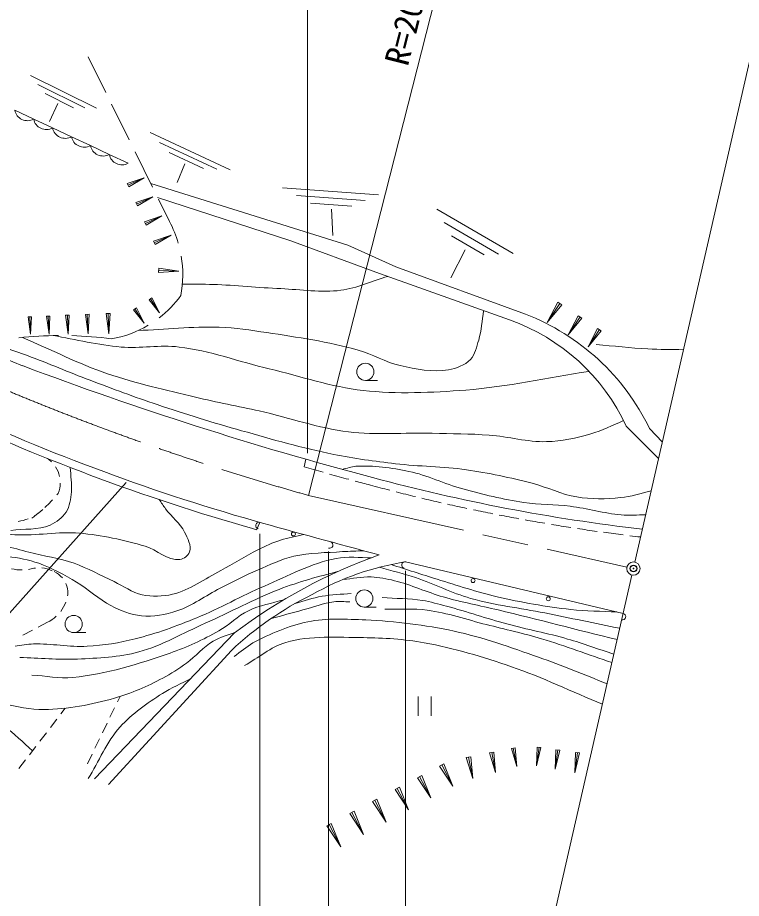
# Model space of a CAD drawing. Units: millimetres, scale not verified. Extents: x 40000 to 680000, y 20000 to 380000.
# Drawn here: x 516875 to 571612, y 249005 to 315585 of the extents above; entities that cross this region are included whole.
import ezdxf
from ezdxf.enums import TextEntityAlignment as Align

# ---------------------------------------------------------------- set-up
doc = ezdxf.new("R2010")
doc.units = ezdxf.units.MM
doc.header["$LTSCALE"] = 1000
doc.header["$PDMODE"] = 32
doc.header["$PDSIZE"] = 500
doc.linetypes.add('CHAIN', pattern=[18.5, 12, -1.5, 3.5, -1.5])
for name, color, linetype, lineweight in [('M-BGD', 7, 'Continuous', 13), ('M-BMK', 2, 'CHAIN', 13), ('M-WORK', 1, 'Continuous', 13)]:
    doc.layers.add(name, color=color, linetype=linetype, lineweight=lineweight)
doc.layers.add('M-OTRS', color=6, linetype='Continuous')
doc.styles.add('ＭＳ ゴシック', font='')
doc.styles.get('ＭＳ ゴシック').set_extended_font_data('MS Gothic')

msp = doc.modelspace()

# ---------------------------------------------------------------- linework, layer by layer
at = {"layer": 'M-BGD'}
msp.add_circle((563446, 273935), 500, dxfattribs=at)
at = {"layer": 'M-BMK'}
msp.add_line((538879, 279463), (562958, 274045), dxfattribs=at)
msp.add_arc((593108, 471971), 200000, 241.70822, 254.26739, dxfattribs=at)
at = {"layer": 'M-OTRS'}
msp.add_point((563446, 273935), dxfattribs=at)
at = {"layer": 'M-WORK'}
for p, q in [((538797, 282653), (538797, 327681)), ((563557, 274422), (575737, 327681)), ((548621, 317708), (538879, 279463)), ((522219, 312624), (523545, 309933)), ((517840, 311215), (522835, 308743)), ((518396, 310526), (521964, 308760)), ((518951, 309837), (521092, 308777)), ((519916, 309083), (519283, 307738)), ((523987, 309036), (525313, 306346)), ((516659, 308582), (518090, 307914)), ((518090, 307914), (519520, 307246)), ((519520, 307246), (520950, 306578)), ((520950, 306578), (522381, 305910)), ((526893, 306888), (532958, 304071)), ((522381, 305910), (523811, 305242)), ((527610, 306134), (531943, 304122)), ((523811, 305242), (525241, 304575)), ((525756, 305449), (527082, 302758)), ((528328, 305380), (530927, 304172)), ((529528, 304541), (528932, 303133)), ((525163, 303036), (526442, 303472)), ((525276, 302790), (525163, 303036)), ((525220, 302913), (526442, 303472)), ((525276, 302790), (526442, 303472)), ((526941, 303044), (541850, 298388)), ((536906, 302721), (544177, 302192)), ((525820, 301601), (527114, 302043)), ((525877, 301477), (527114, 302043)), ((525934, 301352), (527114, 302043)), ((537544, 298704), (527459, 301993)), ((527524, 301861), (528352, 300181)), ((537969, 302143), (543163, 301766)), ((525934, 301352), (525820, 301601)), ((539033, 301566), (542149, 301339)), ((540608, 301117), (540708, 299109)), ((548585, 301098), (554343, 297752)), ((526484, 300151), (527794, 300598)), ((526542, 300025), (527794, 300598)), ((526599, 299899), (527794, 300598)), ((526599, 299899), (526484, 300151)), ((549134, 300093), (553246, 297703)), ((527155, 298685), (528481, 299138)), ((527213, 298558), (528481, 299138)), ((527272, 298430), (528481, 299138)), ((549682, 299087), (552150, 297653)), ((527272, 298430), (527155, 298685)), ((543959, 296349), (537544, 298704)), ((541850, 298388), (545471, 296753)), ((550733, 298019), (549636, 295910)), ((527537, 296315), (527548, 296641)), ((527537, 296315), (529069, 296423)), ((527543, 296478), (529069, 296423)), ((527548, 296641), (529069, 296423)), ((554083, 292729), (543959, 296349)), ((545471, 296753), (555278, 293168)), ((526812, 294260), (527027, 294399)), ((526919, 294330), (527609, 293261)), ((527027, 294399), (527609, 293261)), ((525639, 293504), (525859, 293646)), ((525859, 293646), (526452, 292485)), ((526812, 294260), (527609, 293261)), ((557725, 294068), (556926, 292532)), ((557872, 293971), (556926, 292532)), ((558020, 293874), (556926, 292532)), ((557725, 294068), (558020, 293874)), ((517673, 292957), (517928, 292968)), ((517673, 292957), (517858, 291658)), ((517801, 292962), (517858, 291658)), ((517928, 292968), (517858, 291658)), ((519057, 293017), (519324, 293029)), ((519057, 293017), (519250, 291662)), ((519191, 293023), (519250, 291662)), ((519324, 293029), (519250, 291662)), ((520499, 293081), (520777, 293093)), ((520499, 293081), (520700, 291665)), ((520638, 293087), (520700, 291665)), ((520777, 293093), (520700, 291665)), ((522000, 293146), (522291, 293159)), ((522000, 293146), (522211, 291669)), ((522146, 293153), (522211, 291669)), ((522291, 293159), (522211, 291669)), ((523564, 293215), (523867, 293228)), ((523564, 293215), (523783, 291672)), ((523716, 293221), (523783, 291672)), ((523867, 293228), (523783, 291672)), ((525639, 293504), (526452, 292485)), ((525749, 293575), (526452, 292485)), ((559268, 293053), (558511, 291597)), ((559408, 292961), (558511, 291597)), ((559268, 293053), (559548, 292869)), ((559548, 292869), (558511, 291597)), ((560736, 292087), (560018, 290708)), ((560869, 292000), (560018, 290708)), ((561001, 291913), (560018, 290708)), ((560736, 292087), (561001, 291913)), ((543173, 288165), (544081, 288165)), ((565350, 282261), (562906, 284697)), ((564663, 284521), (565633, 283500)), ((538682, 282202), (538540, 281618)), ((525092, 280439), (497991, 250174)), ((535189, 277430), (534947, 276875)), ((535189, 276555), (535189, 233761)), ((540378, 275215), (540378, 233761)), ((546222, 274446), (562670, 270542)), ((546222, 273778), (546222, 233761)), ((554259, 233761), (563334, 273448)), ((543093, 271028), (544000, 271028)), ((519143, 269878), (518434, 269508)), ((517990, 269276), (517281, 268906)), ((521116, 269096), (522023, 269096)), ((533287, 269068), (522689, 258030)), ((523743, 257608), (533041, 267749)), ((524429, 263865), (524626, 264271)), ((547176, 264255), (547176, 262797)), ((548148, 264255), (548148, 262797)), ((520152, 262952), (520483, 263381)), ((523862, 262695), (524211, 263415)), ((519358, 261923), (519847, 262556)), ((523295, 261525), (523644, 262245)), ((518564, 260893), (519053, 261527)), ((522728, 260356), (523077, 261075)), ((517770, 259864), (518259, 260497)), ((554218, 260332), (554507, 260390)), ((554218, 260332), (554641, 258967)), ((554363, 260361), (554641, 258967)), ((554507, 260390), (554641, 258967)), ((556170, 260445), (556112, 259037)), ((556306, 260426), (556112, 259037)), ((556442, 260407), (556112, 259037)), ((556170, 260445), (556442, 260407)), ((522161, 259186), (522510, 259906)), ((550808, 259650), (551143, 259717)), ((550976, 259684), (551299, 258066)), ((551143, 259717), (551299, 258066)), ((552572, 260003), (552882, 260065)), ((552572, 260003), (553027, 258532)), ((552727, 260034), (553027, 258532)), ((552882, 260065), (553027, 258532)), ((557590, 260246), (557529, 258778)), ((557732, 260226), (557529, 258778)), ((557874, 260206), (557529, 258778)), ((557590, 260246), (557874, 260206)), ((559069, 260039), (559006, 258507)), ((559217, 260018), (559006, 258507)), ((559365, 259997), (559006, 258507)), ((559069, 260039), (559365, 259997)), ((516977, 258834), (517465, 259468)), ((548789, 259011), (549110, 259181)), ((548789, 259011), (549795, 257498)), ((548950, 259096), (549795, 257498)), ((549110, 259181), (549795, 257498)), ((550808, 259650), (551299, 258066)), ((547114, 258125), (547438, 258296)), ((547114, 258125), (548129, 256597)), ((547276, 258210), (548129, 256597)), ((547438, 258296), (548129, 256597)), ((545423, 257230), (545750, 257403)), ((545423, 257230), (546448, 255689)), ((545586, 257317), (546448, 255689)), ((545750, 257403), (546448, 255689)), ((543717, 256328), (544047, 256502)), ((543882, 256415), (544751, 254772)), ((544047, 256502), (544751, 254772)), ((543717, 256328), (544751, 254772)), ((541996, 255417), (542329, 255594)), ((541996, 255417), (543040, 253847)), ((542163, 255506), (543040, 253847)), ((542329, 255594), (543040, 253847)), ((540260, 254499), (540596, 254677)), ((540260, 254499), (541313, 252914)), ((540428, 254588), (541313, 252914)), ((540596, 254677), (541313, 252914))]:
    msp.add_line(p, q, dxfattribs=at)
for centre, radius in [((543173, 288813), 648), ((537733, 276550), 150), ((551319, 273031), 150), ((543093, 271676), 648), ((557009, 271651), 150), ((521116, 269744), 648)]:
    msp.add_circle(centre, radius, dxfattribs=at)
for centre, radius, start, end in [((517619, 308772), 979, 191.22202, 298.72047), ((519050, 308104), 979, 191.22202, 298.72047), ((520480, 307437), 979, 191.22202, 298.72047), ((521910, 306769), 979, 191.22202, 298.72047), ((523341, 306101), 979, 191.22202, 298.72047), ((524771, 305433), 979, 191.22202, 298.72047), ((586841, 463194), 187326, 240.46168, 248.1916), ((520930, 296171), 8436, 16.25461, 28.3787), ((520930, 296171), 8436, 349.08663, 9.46262), ((522623, 299310), 8115, 307.71048, 324.2992), ((549056, 276998), 17326, 25.73475, 68.95351), ((522623, 299310), 8115, 279.4701, 300.65039), ((548961, 278240), 15367, 24.84376, 70.52937), ((520129, 262030), 29525, 90.31052, 96.1323), ((520129, 262030), 29525, 82.54814, 88.36992), ((612943, 543229), 271385, 249.35266, 255.22151), ((577806, 428694), 157154, 244.77971, 254.11742), ((577806, 428694), 157754, 244.77681, 254.11797), ((517915, 280440), 2187, 46.0915, 56.21515), ((517915, 280440), 2187, 12.03564, 32.99309), ((612943, 543229), 271985, 254.12395, 254.43993), ((612943, 543229), 271985, 254.54526, 254.86125), ((517915, 280440), 2187, 337.97979, 358.93724), ((612943, 543229), 271985, 254.96658, 255.22117), ((580248, 416309), 140326, 254.91066, 263.40295), ((580248, 416309), 140926, 254.91132, 255.52117), ((580248, 416309), 140926, 255.72445, 256.3343), ((511942, 286136), 10318, 312.75239, 317.19465), ((511942, 286136), 10318, 319.97106, 320.83789), ((580248, 416309), 140926, 256.53759, 257.14744), ((516465, 280821), 3346, 299.94665, 313.64625), ((580248, 416309), 140926, 257.35072, 257.96057), ((580248, 416309), 140926, 258.16385, 258.7737), ((516465, 280821), 3346, 277.68479, 291.38439), ((511942, 286136), 10318, 305.53373, 309.97598), ((580248, 416309), 140926, 258.97698, 259.58683), ((747243, 1038898), 790443, 254.40911, 255.11684), ((535134, 277186), 250, 77.39369, 257.39369), ((580248, 416309), 140926, 259.79012, 260.39997), ((580248, 416309), 140926, 260.60325, 261.2131), ((747243, 1038898), 791043, 254.40899, 254.43244), ((580248, 416309), 140926, 261.41638, 262.02623), ((580248, 416309), 140926, 262.22951, 262.83936), ((580248, 416309), 140926, 263.04265, 263.37609), ((540467, 275722), 250, 250.51133, 70.51133), ((557807, 236747), 40569, 109.56905, 127.18615), ((549396, 254015), 20676, 98.82841, 119.73902), ((546168, 274202), 250, 77.39369, 257.39369), ((517174, 277274), 3440, 257.28222, 270.60549), ((517174, 277274), 3440, 278.93254, 285.55748), ((518505, 271764), 2234, 97.3163, 100.53083), ((518505, 271764), 2234, 63.9712, 84.49126), ((518877, 272082), 1795, 39.58804, 65.11748), ((518877, 272082), 1795, 358.10269, 23.63213), ((517929, 272361), 2764, 349.95513, 352.96212), ((550239, 249401), 25149, 116.19152, 133.14726), ((517929, 272361), 2764, 323.00328, 339.58903), ((517929, 272361), 2764, 296.05142, 312.63718), ((562614, 270298), 250, 257.11884, 77.11884)]:
    msp.add_arc(centre, radius, start, end, dxfattribs=at)
for points, knots in [([(529334, 295431), (530114, 295425), (530894, 295440), (531674, 295413), (533381, 295354), (535082, 295173), (536789, 295097), (538299, 295030), (539824, 294779), (541323, 294974), (542548, 295134), (543694, 295671), (544879, 296020)], [0, 0, 0, 0, 1, 1, 1, 2, 2, 2, 3, 3, 3, 4, 4, 4, 4]), ([(552116, 293432), (551993, 292692), (551956, 291932), (551745, 291213), (551595, 290699), (551485, 290121), (551113, 289736), (550690, 289299), (550059, 289069), (549461, 288963), (548256, 288749), (546998, 289012), (545805, 289279), (544702, 289527), (543713, 290154), (542624, 290457), (540366, 291086), (538034, 291425), (535717, 291775), (534522, 291956), (533321, 292137), (532114, 292179), (530074, 292252), (528035, 292012), (525996, 291929)], [0, 0, 0, 0, 1, 1, 1, 2, 2, 2, 3, 3, 3, 4, 4, 4, 5, 5, 5, 6, 6, 6, 7, 7, 7, 8, 8, 8, 8]), ([(514696, 291050), (515669, 290712), (516648, 290393), (517614, 290035), (519207, 289445), (520769, 288773), (522359, 288172), (524044, 287535), (525731, 286900), (527438, 286327), (529548, 285618), (531677, 284964), (533818, 284358), (536124, 283706), (538431, 283043), (540778, 282566), (542323, 282251), (543888, 282047), (545453, 281863), (547234, 281653), (549039, 281662), (550814, 281406), (552489, 281163), (554148, 280805), (555788, 280386), (556928, 280095), (558000, 279533), (559162, 279349), (560250, 279177), (561370, 279188), (562467, 279297), (563254, 279375), (564014, 279633), (564787, 279801)], [0, 0, 0, 0, 1, 1, 1, 2, 2, 2, 3, 3, 3, 4, 4, 4, 5, 5, 5, 6, 6, 6, 7, 7, 7, 8, 8, 8, 9, 9, 9, 10, 10, 10, 11, 11, 11, 11]), ([(562703, 285118), (561874, 284783), (561076, 284358), (560217, 284112), (559131, 283802), (558007, 283566), (556878, 283532), (555422, 283489), (553989, 283918), (552536, 284024), (551104, 284129), (549666, 284130), (548230, 284165), (546122, 284217), (543996, 284011), (541903, 284270), (539610, 284555), (537408, 285345), (535154, 285852), (533552, 286212), (531935, 286505), (530338, 286889), (528104, 287427), (525850, 287916), (523677, 288664), (521471, 289425), (519384, 290496), (517237, 291412)], [0, 0, 0, 0, 1, 1, 1, 2, 2, 2, 3, 3, 3, 4, 4, 4, 5, 5, 5, 6, 6, 6, 7, 7, 7, 8, 8, 8, 9, 9, 9, 9]), ([(519566, 291549), (521276, 291261), (522968, 290830), (524697, 290685), (526156, 290564), (527636, 290859), (529091, 290685), (531413, 290408), (533634, 289571), (535910, 289033), (538274, 288475), (540597, 287668), (543010, 287399), (545584, 287112), (548197, 287234), (550779, 287434), (553906, 287677), (556982, 288374), (560084, 288844)], [0, 0, 0, 0, 1, 1, 1, 2, 2, 2, 3, 3, 3, 4, 4, 4, 5, 5, 5, 6, 6, 6, 6]), ([(560639, 290874), (561939, 290763), (563237, 290611), (564540, 290540), (565436, 290492), (566333, 290500), (567229, 290479)], [0, 0, 0, 0, 1, 1, 1, 2, 2, 2, 2]), ([(564374, 277994), (563756, 277995), (563135, 277944), (562519, 277996), (561223, 278105), (559961, 278486), (558670, 278646), (557504, 278791), (556317, 278751), (555155, 278927), (553594, 279164), (552056, 279547), (550533, 279964), (549160, 280340), (547866, 280993), (546473, 281283), (545159, 281556), (543805, 281752), (542466, 281669), (542111, 281647), (541772, 281514), (541426, 281437)], [0, 0, 0, 0, 1, 1, 1, 2, 2, 2, 3, 3, 3, 4, 4, 4, 5, 5, 5, 6, 6, 6, 7, 7, 7, 7]), ([(516357, 276825), (517353, 276960), (518424, 276827), (519345, 277229), (519818, 277436), (520261, 277779), (520540, 278213), (520822, 278652), (520889, 279206), (520944, 279725), (521010, 280340), (520883, 280961), (520853, 281579)], [0, 0, 0, 0, 1, 1, 1, 2, 2, 2, 3, 3, 3, 4, 4, 4, 4]), ([(514476, 276790), (515209, 276690), (515935, 276532), (516673, 276491), (518300, 276401), (519936, 276753), (521559, 276614), (523238, 276470), (524897, 276095), (526516, 275630), (527419, 275370), (528223, 274488), (529152, 274628), (529453, 274673), (529773, 274902), (529873, 275190), (530040, 275675), (529732, 276225), (529504, 276684), (529164, 277367), (528520, 277850), (528062, 278459), (527896, 278682), (527746, 278917), (527588, 279146)], [0, 0, 0, 0, 1, 1, 1, 2, 2, 2, 3, 3, 3, 4, 4, 4, 5, 5, 5, 6, 6, 6, 7, 7, 7, 8, 8, 8, 8]), ([(514112, 276146), (515319, 275824), (516523, 275491), (517732, 275179), (518866, 274888), (520037, 274722), (521142, 274336), (522189, 273970), (523158, 273412), (524165, 272947), (524874, 272620), (525528, 272125), (526292, 271963), (527042, 271804), (527848, 271818), (528594, 271998), (529908, 272315), (531035, 273163), (532232, 273791), (533182, 274289), (534081, 274883), (535044, 275355), (535605, 275630), (536173, 275898), (536767, 276093), (537338, 276282), (537938, 276371), (538524, 276509)], [0, 0, 0, 0, 1, 1, 1, 2, 2, 2, 3, 3, 3, 4, 4, 4, 5, 5, 5, 6, 6, 6, 7, 7, 7, 8, 8, 8, 9, 9, 9, 9]), ([(514200, 274846), (514844, 274846), (515492, 274915), (516133, 274846), (516926, 274760), (517718, 274600), (518471, 274336), (519477, 273982), (520415, 273451), (521335, 272912), (522241, 272382), (522997, 271604), (523937, 271137), (524661, 270777), (525433, 270440), (526239, 270364), (527140, 270279), (528067, 270456), (528928, 270733), (530101, 271109), (531098, 271900), (532197, 272455), (533132, 272928), (534064, 273412), (535027, 273826), (535924, 274212), (536817, 274642), (537768, 274863), (538967, 275142), (540215, 275131), (541442, 275215), (541982, 275251), (542523, 275259), (543064, 275281)], [0, 0, 0, 0, 1, 1, 1, 2, 2, 2, 3, 3, 3, 4, 4, 4, 5, 5, 5, 6, 6, 6, 7, 7, 7, 8, 8, 8, 9, 9, 9, 10, 10, 10, 11, 11, 11, 11]), ([(543636, 274761), (542746, 274742), (541840, 274877), (540967, 274705), (539064, 274330), (537321, 273374), (535536, 272613), (533810, 271877), (532179, 270926), (530439, 270223), (528912, 269606), (527363, 269018), (525764, 268624), (524579, 268331), (523363, 268129), (522144, 268061), (520785, 267986), (519426, 268285), (518066, 268237), (517601, 268221), (517141, 268132), (516678, 268079)], [0, 0, 0, 0, 1, 1, 1, 2, 2, 2, 3, 3, 3, 4, 4, 4, 5, 5, 5, 6, 6, 6, 7, 7, 7, 7]), ([(517047, 267218), (518500, 267177), (519954, 267030), (521406, 267095), (522961, 267164), (524542, 267236), (526046, 267640), (527802, 268111), (529393, 269063), (531055, 269801), (532933, 270636), (534750, 271611), (536661, 272367), (537397, 272658), (538154, 272894), (538911, 273123), (539627, 273340), (540356, 273512), (541079, 273707)], [0, 0, 0, 0, 1, 1, 1, 2, 2, 2, 3, 3, 3, 4, 4, 4, 5, 5, 5, 6, 6, 6, 6]), ([(562413, 269420), (560526, 269806), (558639, 270200), (556750, 270579), (554877, 270955), (552964, 271163), (551126, 271686), (549705, 272091), (548381, 272786), (546978, 273251), (546075, 273550), (545148, 273774), (544233, 274036)], [0, 0, 0, 0, 1, 1, 1, 2, 2, 2, 3, 3, 3, 4, 4, 4, 4]), ([(545117, 274243), (546282, 273871), (547443, 273485), (548613, 273128), (550113, 272669), (551602, 272164), (553130, 271809), (554966, 271384), (556828, 271054), (558701, 270843), (559857, 270712), (561025, 270719), (562187, 270657)], [0, 0, 0, 0, 1, 1, 1, 2, 2, 2, 3, 3, 3, 4, 4, 4, 4]), ([(541475, 273114), (542185, 273177), (542892, 273328), (543604, 273303), (544202, 273283), (544797, 273164), (545379, 273022), (546639, 272715), (547822, 272147), (549070, 271792), (550436, 271403), (551837, 271143), (553217, 270808), (556222, 270077), (559217, 269311), (562217, 268563)], [0, 0, 0, 0, 1, 1, 1, 2, 2, 2, 3, 3, 3, 4, 4, 4, 5, 5, 5, 5]), ([(537857, 271290), (538536, 271475), (539202, 271718), (539895, 271844), (540625, 271977), (541371, 271985), (542110, 272055)], [0, 0, 0, 0, 1, 1, 1, 2, 2, 2, 2]), ([(561966, 267465), (560802, 267847), (559650, 268271), (558472, 268611), (556958, 269047), (555406, 269341), (553885, 269753), (552353, 270167), (550849, 270681), (549316, 271089), (548710, 271250), (548107, 271433), (547488, 271528), (546484, 271683), (545461, 271669), (544447, 271739)], [0, 0, 0, 0, 1, 1, 1, 2, 2, 2, 3, 3, 3, 4, 4, 4, 5, 5, 5, 5]), ([(517961, 265882), (518992, 265823), (520026, 265609), (521054, 265706), (523568, 265945), (526017, 266720), (528401, 267552), (529676, 267996), (530915, 268559), (532092, 269221), (532877, 269664), (533512, 270358), (534324, 270750), (535171, 271160), (536122, 271308), (537021, 271586)], [0, 0, 0, 0, 1, 1, 1, 2, 2, 2, 3, 3, 3, 4, 4, 4, 5, 5, 5, 5]), ([(536040, 270157), (536844, 270374), (537649, 270593), (538454, 270808), (539233, 271015), (539992, 271319), (540791, 271423), (541192, 271475), (541600, 271423), (542004, 271423)], [0, 0, 0, 0, 1, 1, 1, 2, 2, 2, 3, 3, 3, 3]), ([(544641, 270860), (545713, 270837), (546794, 270929), (547857, 270790), (549381, 270590), (550847, 270074), (552339, 269700), (553729, 269352), (555130, 269037), (556504, 268628), (558297, 268094), (560048, 267427), (561820, 266827)], [0, 0, 0, 0, 1, 1, 1, 2, 2, 2, 3, 3, 3, 4, 4, 4, 4]), ([(561456, 265233), (559729, 265902), (558025, 266633), (556276, 267240), (554168, 267971), (552059, 268739), (549878, 269208), (547684, 269680), (545441, 269947), (543199, 270052), (541741, 270120), (540253, 270201), (538823, 269911), (537371, 269617), (535979, 269015), (534675, 268312), (534162, 268035), (533726, 267632), (533252, 267292)], [0, 0, 0, 0, 1, 1, 1, 2, 2, 2, 3, 3, 3, 4, 4, 4, 5, 5, 5, 6, 6, 6, 6]), ([(513585, 264634), (514329, 264335), (515043, 263948), (515817, 263738), (516811, 263468), (517844, 263275), (518875, 263281), (520673, 263292), (522470, 263652), (524200, 264142), (525469, 264502), (526686, 265045), (527856, 265653), (528484, 265981), (529075, 266379), (529649, 266796), (530349, 267305), (530908, 268006), (531652, 268448), (532189, 268767), (532812, 268914), (533391, 269147)], [0, 0, 0, 0, 1, 1, 1, 2, 2, 2, 3, 3, 3, 4, 4, 4, 5, 5, 5, 6, 6, 6, 7, 7, 7, 7]), ([(534042, 266607), (535079, 267187), (536014, 268011), (537153, 268347), (539034, 268901), (541063, 268737), (543024, 268716), (544564, 268700), (546112, 268599), (547628, 268329), (549872, 267931), (552064, 267257), (554219, 266519), (556567, 265716), (558807, 264626), (561101, 263679)], [0, 0, 0, 0, 1, 1, 1, 2, 2, 2, 3, 3, 3, 4, 4, 4, 5, 5, 5, 5]), ([(522214, 258061), (523017, 259361), (523606, 260821), (524622, 261963), (525526, 262978), (526680, 263753), (527821, 264494), (528502, 264936), (529260, 265246), (529979, 265623)], [0, 0, 0, 0, 1, 1, 1, 2, 2, 2, 3, 3, 3, 3]), ([(513274, 263333), (514127, 262894), (515037, 262550), (515834, 262015), (516624, 261486), (517281, 260783), (518005, 260167)], [0, 0, 0, 0, 1, 1, 1, 2, 2, 2, 2])]:
    msp.add_open_spline(points, degree=3, knots=knots, dxfattribs=at)

# ---------------------------------------------------------------- texts
at = {"layer": 'M-WORK', "style": 'ＭＳ ゴシック'}
msp.add_text('R=200', height=1833, rotation=75.708, dxfattribs=at).set_placement((546262, 315083), align=Align.MIDDLE_CENTER)

doc.saveas('drawing.dxf')
